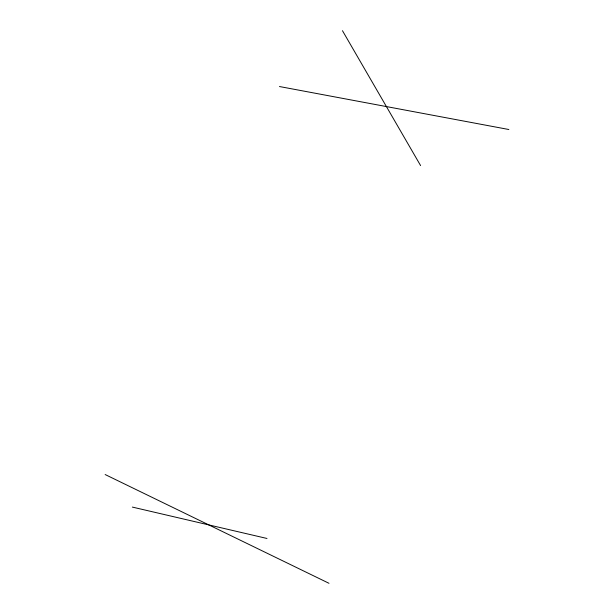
<?xml version="1.0" encoding="UTF-8"?>
<svg xmlns="http://www.w3.org/2000/svg" width="614" height="614" viewBox="0 0 614 614"><rect width="100%" height="100%" fill="white"/><g stroke="black" fill="none" stroke-linecap="round" stroke-linejoin="round"><path stroke-width="0.92" d="M279.47 86.536L508.852 129.508M132.363 507.087L266.99 538.47M105.147 474.538L328.997 583.3M342.466 30.7L420.598 165.588"/></g></svg>
